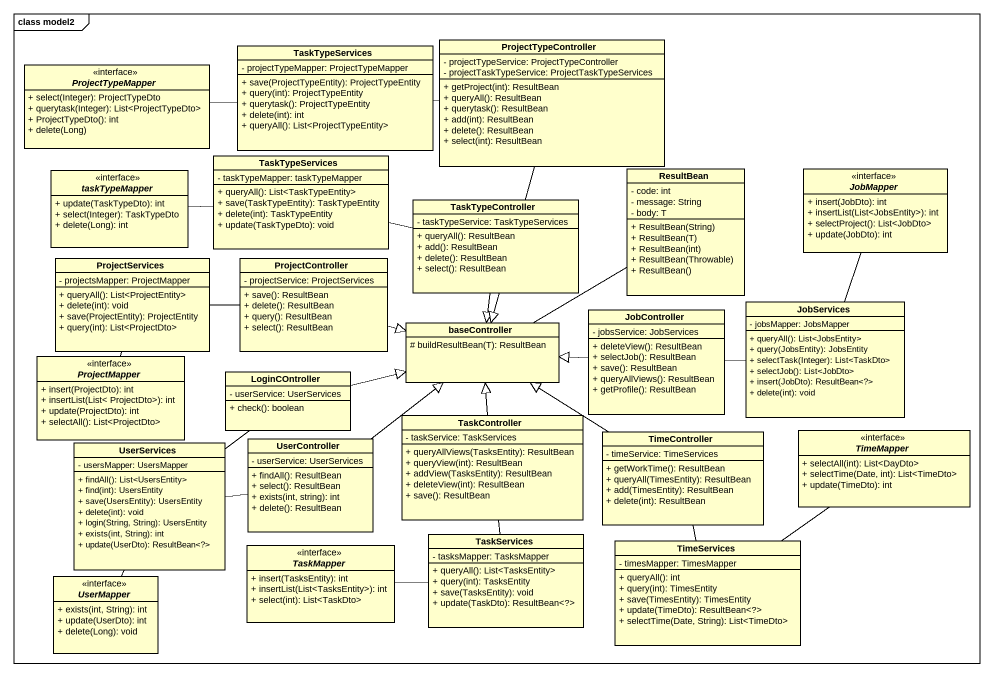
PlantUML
@startuml
mainframe class model2
hide circle
hide empty members
skinparam classAttributeIconSize 0
class TaskTypeServices {
  - projectTypeMapper: ProjectTypeMapper
  + save(ProjectTypeEntity): ProjectTypeEntity
  + query(int): ProjectTypeEntity
  + querytask(): ProjectTypeEntity
  + delete(int): int
  + queryAll(): List<ProjectTypeEntity>
}
class ProjectTypeController {
  - projectTypeService: ProjectTypeController
  - projectTaskTypeService: ProjectTaskTypeServices
  + getProject(int): ResultBean
  + queryAll(): ResultBean
  + querytask(): ResultBean
  + add(int): ResultBean
  + delete(): ResultBean
  + select(int): ResultBean
}
interface ProjectTypeMapper {
  + select(Integer): ProjectTypeDto
  + querytask(Integer): List<ProjectTypeDto>
  + ProjectTypeDto(): int
  + delete(Long)
}
interface taskTypeMapper {
  + update(TaskTypeDto): int
  + select(Integer): TaskTypeDto
  + delete(Long): int
}
class "TaskTypeServices" as TaskTypeServices_2 {
  - taskTypeMapper: taskTypeMapper
  + queryAll(): List<TaskTypeEntity>
  + save(TaskTypeEntity): TaskTypeEntity
  + delete(int): TaskTypeEntity
  + update(TaskTypeDto): void
}
class ResultBean {
  - code: int
  - message: String
  - body: T
  + ResultBean(String)
  + ResultBean(T)
  + ResultBean(int)
  + ResultBean(Throwable)
  + ResultBean()
}
interface JobMapper {
  + insert(JobDto): int
  + insertList(List<JobsEntity>): int
  + selectProject(): List<JobDto>
  + update(JobDto): int
}
class TaskTypeController {
  - taskTypeService: TaskTypeServices
  + queryAll(): ResultBean
  + add(): ResultBean
  + delete(): ResultBean
  + select(): ResultBean
}
class ProjectServices {
  - projectsMapper: ProjectMapper
  + queryAll(): List<ProjectEntity>
  + delete(int): void
  + save(ProjectEntity): ProjectEntity
  + query(int): List<ProjectDto>
}
class ProjectController {
  - projectService: ProjectServices
  + save(): ResultBean
  + delete(): ResultBean
  + query(): ResultBean
  + select(): ResultBean
}
class baseController {
  # buildResultBean(T): ResultBean
}
class JobController {
  - jobsService: JobServices
  + deleteView(): ResultBean
  + selectJob(): ResultBean
  + save(): ResultBean
  + queryAllViews(): ResultBean
  + getProfile(): ResultBean
}
class JobServices {
  - jobsMapper: JobsMapper
  + queryAll(): List<JobsEntity>
  + query(JobsEntity): JobsEntity
  + selectTask(Integer): List<TaskDto>
  + selectJob(): List<JobDto>
  + insert(JobDto): ResultBean<?>
  + delete(int): void
}
interface ProjectMapper {
  + insert(ProjectDto): int
  + insertList(List< ProjectDto>): int
  + update(ProjectDto): int
  + selectAll(): List<ProjectDto>
}
class LoginCOntroller {
  - userService: UserServices
  + check(): boolean
}
class UserServices {
  - usersMapper: UsersMapper
  + findAll(): List<UsersEntity>
  + find(int): UsersEntity
  + save(UsersEntity): UsersEntity
  + delete(int): void
  + login(String, String): UsersEntity
  + exists(int, String): int
  + update(UserDto): ResultBean<?>
}
class UserController {
  - userService: UserServices
  + findAll(): ResultBean
  + select(): ResultBean
  + exists(int, string): int
  + delete(): ResultBean
}
class TaskController {
  - taskService: TaskServices
  + queryAllViews(TasksEntity): ResultBean
  + queryView(int): ResultBean
  + addView(TasksEntity): ResultBean
  + deleteView(int): ResultBean
  + save(): ResultBean
}
class TimeController {
  - timeService: TimeServices
  + getWorkTime(): ResultBean
  + queryAll(TimesEntity): ResultBean
  + add(TimesEntity): ResultBean
  + delete(int): ResultBean
}
interface TimeMapper {
  + selectAll(int): List<DayDto>
  + selectTime(Date, int): List<TimeDto>
  + update(TimeDto): int
}
interface TaskMapper {
  + insert(TasksEntity): int
  + insertList(List<TasksEntity>): int
  + select(int): List<TaskDto>
}
class TaskServices {
  - tasksMapper: TasksMapper
  + queryAll(): List<TasksEntity>
  + query(int): TasksEntity
  + save(TasksEntity): void
  + update(TaskDto): ResultBean<?>
}
class TimeServices {
  - timesMapper: TimesMapper
  + queryAll(): int
  + query(int): TimesEntity
  + save(TimesEntity): TimesEntity
  + update(TimeDto): ResultBean<?>
  + selectTime(Date, String): List<TimeDto>
}
interface UserMapper {
  + exists(int, String): int
  + update(UserDto): int
  + delete(Long): void
}
TaskTypeServices -right- ProjectTypeController
ProjectTypeController --|> baseController
ProjectTypeMapper -right- TaskTypeServices
taskTypeMapper -right- TaskTypeServices_2
TaskTypeServices_2 -right- TaskTypeController
TaskTypeController --|> baseController
ProjectServices -right- ProjectController
ProjectController -right-|> baseController
baseController -right- ResultBean
JobController -left-|> baseController
JobServices -up- JobMapper
JobServices -left- JobController
ProjectMapper -up- ProjectServices
LoginCOntroller -right-|> baseController
UserServices -up- LoginCOntroller
UserServices -right- UserController
UserServices -- UserMapper
UserController -up-|> baseController
TaskController -up-|> baseController
TimeController -up-|> baseController
TimeMapper -- TimeServices
TaskMapper -right- TaskServices
TaskServices -up- TaskController
TimeServices -up- TimeController
@enduml
